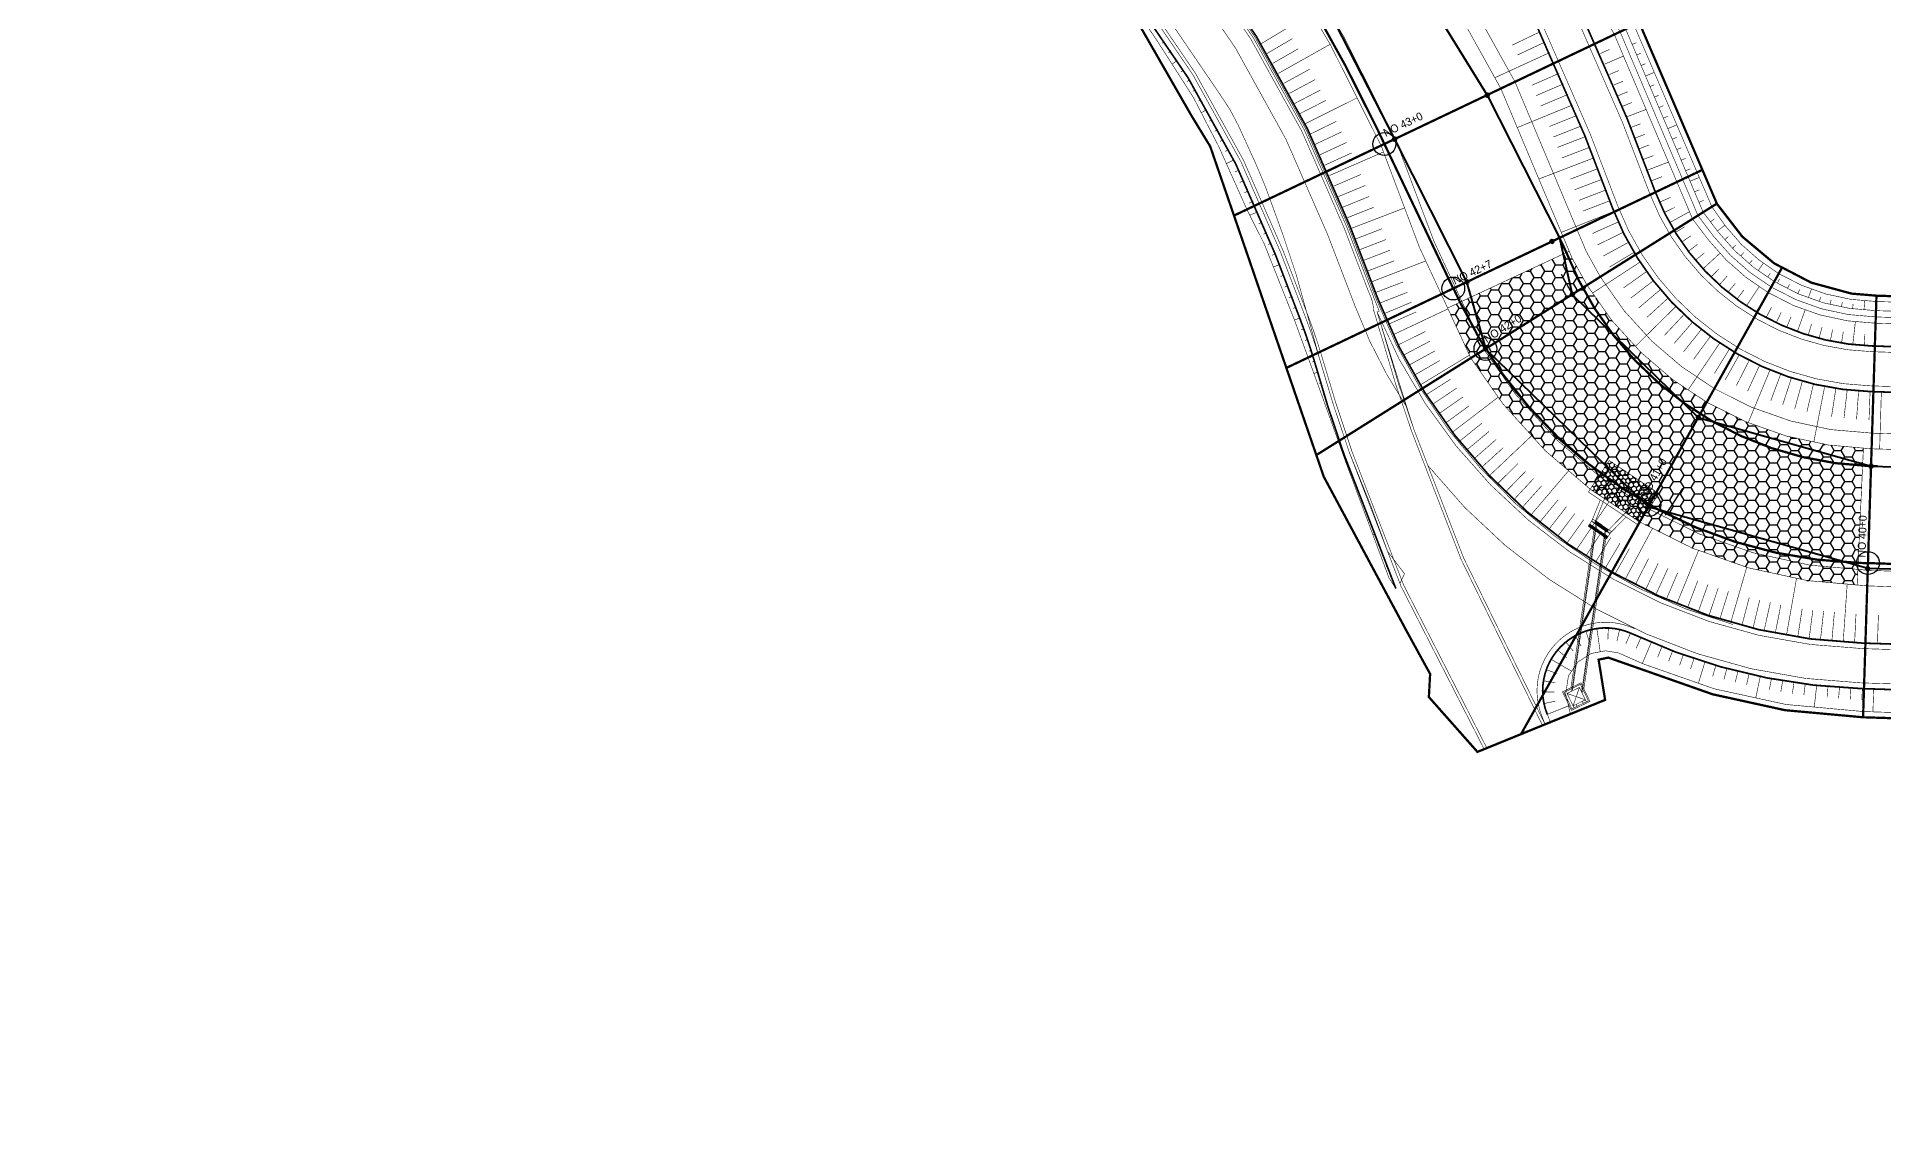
# Model space of a CAD drawing. Header units: millimetres. Extents: x -254 to 217267, y -7 to 401794.
# Drawn here: x 216832.8 to 216994.3, y 401469.6 to 401564.5 of the extents above; entities that cross this region are included whole.
import ezdxf
from ezdxf.enums import TextEntityAlignment as Align

# ---------------------------------------------------------------- set-up
doc = ezdxf.new("R2010")
doc.units = ezdxf.units.MM
doc.header["$PDMODE"] = 2
doc.header["$PDSIZE"] = 0.1
doc.linetypes.add('D_HIDDEN', pattern=[0.35, 0.2, -0.15])
doc.linetypes.add('HIDDEN', pattern=[9.525, 6.35, -3.175])
for name, color, linetype in [('#측점', 1, 'Continuous'), ('#측점라인', 1, 'Continuous'), ('#홍수방호벽', 1, 'Continuous'), ('0-DEGN-바닥보호공', 183, 'Continuous'), ('0-DEGN-제방상단', 1, 'Continuous'), ('0-DEGN-제방하단', 6, 'Continuous'), ('0-DEGN-하상보호공', 150, 'Continuous'), ('1-DEGN-배수계획', 4, 'Continuous'), ('1-블록기초 측점', 4, 'Continuous'), ('CC-DEGN-흄관', 3, 'Continuous'), ('CE-SLOP-FILL', 11, 'Continuous'), ('CS-CONC-MAJR', 5, 'Continuous')]:
    doc.layers.add(name, color=color, linetype=linetype)
doc.layers.add('0-DEGN-아스팔트덧씌우기포장', color=9, linetype='Continuous', true_color=0xade0a3)
doc.layers.add('0-DEGN-포장선', color=254, linetype='Continuous', true_color=0xccc5e2)
doc.styles.get("Standard").update_dxf_attribs({"font": ''})
doc.styles.get('Standard').set_extended_font_data('Dotum')
doc.linetypes.add('H-DICHU00R', pattern='A,1.1,[32,kosdic.shx,S=0.1,R=0,X=0,Y=0],-0.466667,["U",Standard,S=0.2,R=180,X=0,Y=0.1],-0.083333', length=1.65)

# ---------------------------------------------------------------- blocks, each defined once
blk = doc.blocks.new('lblock')
at = {"color": 3, "lineweight": 100}
for p, q in [((-1.24, 0.24), (-1.39, 0.24)), ((-1.24, 0.39), (-1.24, 0.09))]:
    blk.add_line(p, q, dxfattribs=at)
blk.add_circle((-1.24, 0.24), 0.15, dxfattribs=at)
blk = doc.blocks.new('leftblock')
at = {"lineweight": 100}
blk.add_blockref('lblock', (1.24, -0.24), dxfattribs=at)
blk = doc.blocks.new('rightblock')
at = {"color": 30, "lineweight": 100, "true_color": 0xf8991e}
for p, q in [((0, 0.15), (0, -0.15)), ((0, 0), (0.15, 0))]:
    blk.add_line(p, q, dxfattribs=at)
blk.add_circle((0, 0), 0.15, dxfattribs=at)

msp = doc.modelspace()

# ---------------------------------------------------------------- hatches: boundary and pattern name
at = {"layer": '0-DEGN-바닥보호공', "transparency": 33554687}
h = msp.add_hatch(dxfattribs=at)
h.set_pattern_fill('HONEY', color=256, scale=2, angle=95.3929)
h.set_pattern_definition([(95.392851073, (-152652.22414, 94365.17782), (-0.25079206392, 0.35299198387), [0.25, -0.5]), (215.392851073, (-152652.22414, 94365.17782), (-0.1803039934, -0.39368829036), [0.25, -0.5]), (155.392851073, (-152652.22414, 94365.17782), (-0.43109605732, -0.04069630649), [-0.5, 0.25])])
h.paths.add_polyline_path([(216973.01, 401522.09), (216974.67, 401524.59), (216970.32, 401527.47), (216968.66, 401524.97)])
at = {"layer": '0-DEGN-하상보호공', "linetype": 'Continuous'}
h = msp.add_hatch(dxfattribs=at)
h.set_pattern_fill('HONEY', color=256, scale=5)
h.set_pattern_definition([(0, (0, 0), (0.9375, 0.54126587737), [0.625, -1.25]), (120, (0, 0), (-0.9375, 0.54126587737), [0.625, -1.25]), (60, (0, 0), (2e-16, 1.0825317547), [-1.25, 0.625])])
h.paths.add_polyline_path([(216956.18, 401540.82), (216966.82, 401545.79), (216967.07, 401545.19), (216968.38, 401542.82), (216970.55, 401539.73), (216973.1, 401536.94), (216975.84, 401534.58), (216978.85, 401532.58), (216982.24, 401530.88), (216985.81, 401529.62), (216989.51, 401528.83), (216992.56, 401528.56), (216992.01, 401516.58), (216987.67, 401516.97), (216982.55, 401518.07), (216977.64, 401519.79), (216973.01, 401522.09), (216974.67, 401524.59), (216970.32, 401527.47), (216968.66, 401524.97), (216964.75, 401528.31), (216961.03, 401532.42), (216958.22, 401536.43)])
h.paths.add_polyline_path([(216968.66, 401524.97), (216970.32, 401527.47), (216974.67, 401524.59), (216973.01, 401522.09), (216972.99, 401522.1), (216968.68, 401524.95)], flags=17)
at = {"layer": 'CS-CONC-MAJR'}
h = msp.add_hatch(dxfattribs=at)
h.set_pattern_fill('ANSI31', color=161, scale=0.2, angle=101.5194)
h.set_pattern_definition([(146.5194, (216970.497625, 401521.247522), (-0.01379137, -0.0208518), [])])
h.paths.add_polyline_path([(216968.6, 401521.91), (216968.49, 401521.74), (216969.4, 401521.14), (216970.11, 401520.66), (216970.22, 401520.83), (216969.51, 401521.3)])
h.paths.add_polyline_path([(216969.12, 401522.19), (216969.03, 401521.98), (216970.12, 401521.26), (216970.28, 401521.42)])

# ---------------------------------------------------------------- linework, layer by layer
at = {"layer": '#측점라인', "color": 2, "linetype": 'Continuous', "lineweight": 30, "const_width": 0.2, "flags": 128}
for points in [[(216876.75, 401689.32), (216883.92, 401675.84), (216893.99, 401662.06), (216919.47, 401633.99), (216932.38, 401619.75), (216937.74, 401614.83), (216947.27, 401604.08), (216957.44, 401591.43), (216961.81, 401585.98), (216972.94, 401565.81), (216979.75, 401549.93), (216981.96, 401547.07), (216984.75, 401544.73), (216988, 401543.04), (216991.53, 401542.08), (216993.72, 401541.9), (217013.69, 401541.27)], [(217012.52, 401504.38), (216992.52, 401505.01), (216985.7, 401505.63), (216979.37, 401507.02), (216970.24, 401510.23), (216969.39, 401510.05), (216969.96, 401506.53), (216958.79, 401501.98), (216954.54, 401506.78), (216954.65, 401508.8), (216952.55, 401512.63), (216945.34, 401526.07), (216935.41, 401554.96), (216933.77, 401557.65), (216929.2, 401565.61)], [(216937.49, 401548.91), (216972.94, 401565.79)], [(216978.47, 401552.91), (216942.07, 401535.58)], [(216944.69, 401527.95), (216979.74, 401549.96)], [(216962.6, 401503.53), (216985.45, 401544.37)], [(216992.53, 401505.01), (216993.7, 401541.9)], [(217032.94, 401517.24), (216992.96, 401518.5)]]:
    msp.add_lwpolyline(points, dxfattribs=at)
for points in [[(216956.67, 401542.53), (216950.06, 401556.41, 0.031064), (216941.03, 401572.69)], [(216993.81, 401526.97), (216992.95, 401527, -0.299199), (216966.48, 401545.88), (216965.9, 401547.09)], [(216992.99, 401518.49), (216992.13, 401518.52, -0.28073), (216957.28, 401541.3), (216956.7, 401542.52)]]:
    msp.add_lwpolyline(points, format="xyb", dxfattribs=at)
at = {"layer": '#측점라인', "color": 2, "linetype": 'Continuous', "lineweight": 30}
for centre in [(216950.65, 401555.17), (216956.67, 401542.53), (216959.49, 401537.24), (216973.83, 401523.6), (216992.96, 401518.5)]:
    msp.add_circle(centre, 1, dxfattribs=at)
at = {"layer": '#홍수방호벽', "linetype": 'HIDDEN', "ltscale": 0.1, "const_width": 0.05, "flags": 128}
msp.add_lwpolyline([(216981.15, 401513.12, -0.23665), (216949.93, 401541.61), (216947.49, 401547.98, 0.092973), (216928.2, 401579.34), (216875.08, 401637.87, -0.069647), (216850.09, 401674.57, -0.069647)], format="xyb", dxfattribs=at)
at = {"lineweight": 40}
for points in [[(216860.17, 401685.09), (216869.8, 401667.9), (216871.35, 401665.44), (216881.06, 401652.32), (216893.97, 401637.85), (216903.37, 401627.48), (216908.02, 401623.6), (216921.46, 401608.78), (216935.08, 401593.77), (216937.07, 401591.37), (216948.52, 401577.48), (216959.65, 401559.45), (216965.96, 401546.96), (216967.09, 401542.01), (216978.11, 401531.25), (216993.23, 401526.98), (216997.23, 401526.86)], [(216996.94, 401517.9), (216992.94, 401518.02), (216973.73, 401523.43), (216959.54, 401537.19), (216957.87, 401543.1), (216951.55, 401555.6), (216942.37, 401573.54), (216931.42, 401586.74), (216929.54, 401589.09), (216916.09, 401603.91), (216902.61, 401618.69), (216899.2, 401623.69), (216889.79, 401634.06), (216876.53, 401648.92), (216866.48, 401662.6), (216864.87, 401665.13), (216855.65, 401682.9)]]:
    msp.add_lwpolyline(points, dxfattribs=at)
at = {"layer": '0-DEGN-바닥보호공', "transparency": 33554687, "const_width": 0.05}
msp.add_lwpolyline([(216973.01, 401522.09), (216974.67, 401524.59), (216970.32, 401527.47), (216968.66, 401524.97)], close=True, dxfattribs=at)
at = {"layer": '0-DEGN-아스팔트덧씌우기포장', "color": 0, "linetype": 'Continuous', "const_width": 0.05}
for points in [[(216839.51, 401695.5), (216849.15, 401675.7, 0.001834), (216849.66, 401674.64), (216849.62, 401674.62, 0.070039), (216874.78, 401637.61), (216927.91, 401579.07, -0.092973), (216947.12, 401547.84), (216949.29, 401542.18, -0.103188), (216949.71, 401540.61), (216949.71, 401540.61), (216950.13, 401539.24), (216950.11, 401539.24, -0.005263), (216950.46, 401538.12), (216951.63, 401534.17), (216952.32, 401532.14), (216953, 401530.12), (216957.36, 401518.83), (216964.48, 401504.3)], [(216959.61, 401502.32), (216952.33, 401516.58), (216947.82, 401528.25), (216946.4, 401532.51), (216945.19, 401536.54, 0.018906), (216943.97, 401540.14), (216941.8, 401545.8, 0.092973), (216923.69, 401575.24), (216900.48, 401600.81, 0.385831), (216892.12, 401601.62), (216890.94, 401600.75)]]:
    msp.add_lwpolyline(points, format="xyb", dxfattribs=at)
at = {"layer": '0-DEGN-아스팔트덧씌우기포장', "linetype": 'Continuous', "const_width": 0.05}
msp.add_lwpolyline([(216928.09, 401579.23, -0.092973), (216947.35, 401547.93), (216949.52, 401542.27, 0.007457), (216950.2, 401540.54), (216950.01, 401540.47), (216950.44, 401539.08), (216950.43, 401539.07, -0.004134), (216950.7, 401538.19), (216951.87, 401534.24), (216952.55, 401532.22), (216952.55, 401532.22), (216953.23, 401530.2), (216957.59, 401518.93), (216964.71, 401504.39), (216959.38, 401502.22), (216952.1, 401516.48), (216947.59, 401528.17), (216946.16, 401532.43), (216944.95, 401536.47, 0.018906), (216943.73, 401540.05), (216941.56, 401545.71, 0.092973), (216923.5, 401575.07)], format="xyb", dxfattribs=at)
at = {"layer": '0-DEGN-제방상단', "color": 3, "linetype": 'Continuous', "const_width": 0.15}
for points in [[(216875.19, 401699.81, 0.534579), (216870.68, 401691.85), (216873, 401687.25, 0.071944), (216894.44, 401655.45), (216947.57, 401596.91, -0.092973), (216971.91, 401557.34), (216974.35, 401550.98, 0.301969), (216993.3, 401537.5), (217040.5, 401536.01, -0.012453), (217044.18, 401535.8, 0.460428), (217050.11, 401541.69), (217049.86, 401545.11), (217049.07, 401554.24)], [(217116.71, 401392.56), (217115.88, 401393.55, -0.210591), (217111.29, 401409.01), (217111.41, 401409.92, 0.061603), (217111.52, 401438.15), (217107.66, 401470.37, 0.370717), (217040.37, 401532.01), (216993.17, 401533.51, -0.301969), (216970.62, 401549.54), (216968.18, 401555.91, 0.092973), (216944.61, 401594.22), (216891.48, 401652.76, -0.071883), (216869.41, 401685.49), (216864.7, 401694.83, 0.296181), (216859.58, 401697.84), (216857.33, 401697.6)], [(216964.9, 401505.26, -0.68193), (216972.33, 401512.31, 0.10193), (216992.35, 401507.52), (217039.55, 401506.02, -0.178944), (217067.83, 401494.54, -0.637223), (217064.84, 401485.03), (217061.42, 401484.57)]]:
    msp.add_lwpolyline(points, format="xyb", dxfattribs=at)
at = {"layer": '0-DEGN-제방상단', "color": 3, "ltscale": 0.1, "const_width": 0.15}
for points in [[(217087.17, 401393.73, -0.057052), (217086.62, 401391.52), (217082.65, 401380.8, 0.050522), (217081.64, 401376.9), (217079.14, 401360.7, 0.045495), (217078.91, 401357.07), (217080.04, 401318.13), (217078.91, 401357.07, -0.045495), (217079.14, 401360.7), (217081.64, 401376.9, -0.050522), (217082.65, 401380.8), (217086.62, 401391.52, 0.057052), (217087.17, 401393.73), (217089.59, 401412.68, 0.061603), (217089.68, 401435.51), (217085.82, 401467.73, 0.370717), (217039.68, 401510), (216992.47, 401511.5, -0.301969), (216950.07, 401541.65), (216947.63, 401548.01, 0.092973), (216928.31, 401579.42), (216875.19, 401637.95, -0.071883), (216849.6, 401675.9), (216840.03, 401695.54)], [(216899.92, 401600.3), (216923.13, 401574.73, -0.092973), (216941.1, 401545.53), (216943.26, 401539.89, -0.018906), (216944.48, 401536.31), (216945.68, 401532.28), (216947.12, 401528), (216951.65, 401516.27)]]:
    msp.add_lwpolyline(points, format="xyb", dxfattribs=at)
at = {"layer": '0-DEGN-제방상단', "color": 3, "linetype": 'Continuous', "const_width": 0.05}
for points in [[(216964.9, 401505.26), (216965.18, 401504.58)], [(216964.72, 401504.39), (216959.38, 401502.22)]]:
    msp.add_lwpolyline(points, dxfattribs=at)
at = {"layer": '0-DEGN-제방하단', "linetype": 'Continuous', "lineweight": 30, "const_width": 0.05}
for points in [[(217012.93, 401517.14), (216992.98, 401517.87), (216987.88, 401518.32), (216982.92, 401519.4), (216978.18, 401521.06), (216973.68, 401523.29), (216969.51, 401526.05), (216965.71, 401529.3), (216962.11, 401533.28), (216959.41, 401537.12), (216954.99, 401546.65), (216951.62, 401555.58), (216947.13, 401564.5), (216941.95, 401573.32), (216936.3, 401580.72), (216929.27, 401588.89), (216916.01, 401603.82), (216902.71, 401618.77), (216889.35, 401633.64), (216876.08, 401648.66), (216870.06, 401656.49), (216864.4, 401664.92), (216854.98, 401682.61), (216850.18, 401692.48, 0.215915)], [(217012.88, 401515.77), (216992.9, 401516.51), (216987.67, 401516.97), (216982.55, 401518.07), (216977.64, 401519.79), (216972.99, 401522.1), (216968.68, 401524.95), (216964.75, 401528.31), (216961.03, 401532.42), (216958.22, 401536.43), (216953.72, 401546.12), (216950.36, 401555.03), (216945.93, 401563.85), (216940.81, 401572.55), (216935.24, 401579.86), (216928.24, 401587.99), (216914.98, 401602.91), (216901.69, 401617.85), (216888.32, 401632.73), (216875.02, 401647.79), (216868.95, 401655.68), (216863.22, 401664.21), (216853.76, 401681.99), (216849.02, 401691.73, 0.209959)]]:
    msp.add_lwpolyline(points, format="xyb", dxfattribs=at)
for points in [[(217013.61, 401538.86), (216993.62, 401539.49), (216991.16, 401539.7), (216988.75, 401540.22), (216986.42, 401541.05), (216984.22, 401542.18), (216982.3, 401543.49), (216980.55, 401545.03), (216979.01, 401546.77), (216977.61, 401548.62), (216970.77, 401564.75), (216959.7, 401584.62), (216945.21, 401602.34), (216935.01, 401613.38), (216933.67, 401617.5), (216932.53, 401618.83), (216919.09, 401633.64), (216905.65, 401648.45), (216893.6, 401661.74), (216883.49, 401675.57), (216874.7, 401692.1)], [(217047.3, 401538.68), (217047.27, 401539), (217033.64, 401539.43), (217013.65, 401539.96), (216993.66, 401540.59), (216991.33, 401540.79), (216989.04, 401541.28), (216986.84, 401542.07), (216984.76, 401543.14), (216982.95, 401544.38), (216981.31, 401545.83), (216979.86, 401547.47), (216978.54, 401549.2), (216971.76, 401565.23), (216960.63, 401585.22), (216946.05, 401603.05), (216933.67, 401617.5)], [(217047.27, 401539), (217046.87, 401539.81), (217040.63, 401540.01), (217033.67, 401540.23), (217013.67, 401540.76), (216993.68, 401541.39), (216991.45, 401541.58), (216989.26, 401542.05), (216987.15, 401542.81), (216985.15, 401543.83), (216983.43, 401545.02), (216981.87, 401546.4), (216980.5, 401547.98), (216979.3, 401549.68), (216972.49, 401565.57), (216961.39, 401585.7), (216946.89, 401603.76), (216937.52, 401614.32), (216935.88, 401614.92)], [(216951.65, 401516.27), (216951.05, 401517.2), (216948.8, 401523.24), (216947.09, 401527.82), (216946.62, 401529.16), (216945.03, 401533.58), (216942.74, 401539.88), (216940.15, 401546.4), (216938.62, 401549.44), (216936.21, 401554.84), (216933.93, 401559.26), (216930.73, 401564.26), (216929.85, 401565.55), (216926.93, 401569.4), (216923.08, 401574.05), (216918.92, 401578.6), (216918.16, 401579.47), (216915.04, 401582.68), (216909.44, 401588.75), (216904.84, 401593.7), (216903.94, 401594.8), (216904.21, 401595.58)], [(216956.84, 401570.03), (216962.07, 401560.62), (216968.3, 401545.79), (216969.54, 401543.55), (216971.62, 401540.59), (216974.05, 401537.92), (216976.67, 401535.68), (216979.54, 401533.76), (216982.77, 401532.14), (216986.18, 401530.94), (216989.71, 401530.18), (216993.35, 401529.87), (217013.31, 401529.34)], [(217012.54, 401504.88), (216992.55, 401505.51), (216985.78, 401506.13), (216979.51, 401507.5), (216973.35, 401509.66), (216971.13, 401510.64), (216970, 401510.83), (216968.74, 401510.59), (216967.59, 401509.86), (216966.75, 401508.63), (216966.51, 401507.04), (216966.92, 401505.32), (216964.72, 401504.39)]]:
    msp.add_lwpolyline(points, dxfattribs=at)
at = {"layer": '0-DEGN-제방하단', "linetype": 'Continuous', "lineweight": 30, "ltscale": 3, "const_width": 0.05}
msp.add_lwpolyline([(216955.66, 401569.34), (216960.84, 401560.02), (216967.07, 401545.19), (216968.38, 401542.82), (216970.55, 401539.73), (216973.1, 401536.94), (216975.84, 401534.58), (216978.85, 401532.58), (216982.24, 401530.88), (216985.81, 401529.62), (216989.51, 401528.83), (216993.28, 401528.5), (217013.27, 401527.97)], dxfattribs=at)
at = {"layer": '0-DEGN-포장선', "const_width": 0.05, "flags": 128}
for points in [[(217152.2, 401364.48), (217143.67, 401368.59, -0.201789), (217130.16, 401380.32), (217128.77, 401382.92, 0.053561), (217125.95, 401387.08), (217118.55, 401395.81, -0.210591), (217114.77, 401408.57), (217114.88, 401409.47, 0.061603), (217115, 401438.56), (217111.14, 401470.78, 0.370717), (217040.49, 401535.51), (216993.28, 401537, -0.301969), (216973.88, 401550.8), (216971.44, 401557.16, 0.092973), (216947.2, 401596.57), (216894.07, 401655.11, -0.071936), (216872.55, 401687.03), (216866.41, 401699.23)], [(217152.2, 401364.48, -0.298866), (217127.51, 401378.91), (217126.12, 401381.51, 0.053561), (217123.67, 401385.14), (217116.26, 401393.87, -0.210591), (217111.79, 401408.95), (217111.91, 401409.85, 0.061603), (217112.02, 401438.2), (217108.16, 401470.42, 0.370717), (217040.39, 401532.51), (216993.18, 401534.01, -0.301969), (216971.08, 401549.72), (216968.64, 401556.09, 0.092973), (216944.98, 401594.56), (216891.85, 401653.1, -0.071891), (216869.86, 401685.71), (216863.25, 401698.84)], [(216959.38, 401502.22), (216952.1, 401516.48), (216947.59, 401528.17), (216946.16, 401532.43), (216944.95, 401536.47, 0.018906), (216943.73, 401540.05), (216941.56, 401545.71, 0.092973), (216923.5, 401575.07), (216870.38, 401633.61, -0.071868), (216843.75, 401673.08), (216834.08, 401692.94, 0.092072), (216832.78, 401694.7, 0.092072)], [(216952.61, 401532.14, -0.056798), (216948.11, 401540.92), (216945.67, 401547.28, 0.092973), (216926.76, 401578.02), (216873.64, 401636.56, -0.069647), (216848.34, 401673.71)], [(216952.61, 401532.14, -0.056798), (216948.11, 401540.92), (216945.67, 401547.28, 0.092973), (216926.76, 401578.02), (216873.64, 401636.56, -0.069647), (216848.34, 401673.71)], [(216950.2, 401540.54, -0.007457), (216949.52, 401542.27), (216947.35, 401547.93, 0.092973), (216928.09, 401579.23), (216874.97, 401637.77, -0.069647), (216849.95, 401674.51)], [(216950.2, 401540.54, -0.007457), (216949.52, 401542.27), (216947.35, 401547.93, 0.092973), (216928.09, 401579.23), (216874.97, 401637.77, -0.069647), (216849.95, 401674.51)], [(217079.53, 401318.34), (217078.41, 401357.08, -0.045495), (217078.65, 401360.79), (217081.14, 401376.99, -0.050522), (217082.18, 401380.99), (217086.16, 401391.71, 0.057052), (217086.67, 401393.81), (217089.09, 401412.76, 0.061603), (217089.18, 401435.47), (217085.32, 401467.69, 0.370717), (217039.66, 401509.52), (216992.46, 401511.02, -0.295673), (216950.01, 401540.47, -0.295673)], [(217076.5, 401319.33), (217075.42, 401356.99, -0.045495), (217075.68, 401361.25), (217078.18, 401377.45, -0.050522), (217079.37, 401382.04), (217083.34, 401392.76, 0.057052), (217083.7, 401394.19), (217086.12, 401413.14, 0.061603), (217086.2, 401435.11), (217082.35, 401467.34, 0.370717), (217039.57, 401506.52), (216992.36, 401508.02, -0.220096), (216954.46, 401527.03, -0.220096)], [(216972.54, 401512.76, 0.68193), (216964.44, 401505.07), (216964.71, 401504.39)]]:
    msp.add_lwpolyline(points, format="xyb", dxfattribs=at)
at = {"layer": '0-DEGN-포장선', "linetype": 'HIDDEN', "const_width": 0.05, "flags": 128}
msp.add_lwpolyline([(216981.15, 401513.12, -0.23665), (216949.93, 401541.61), (216947.49, 401547.98, 0.092973), (216928.2, 401579.34), (216875.08, 401637.87, -0.069647), (216850.09, 401674.57, -0.069647)], format="xyb", dxfattribs=at)
at = {"layer": '0-DEGN-포장선', "const_width": 0.05, "flags": 128}
for points in [[(216931.18, 401566.97), (216933.82, 401563.1), (216936.2, 401559.61), (216937.14, 401558.18), (216937.87, 401556.8), (216939.39, 401553.46), (216940.24, 401551.44), (216941.82, 401547.09), (216942.94, 401543.72), (216945.04, 401536.16), (216946.16, 401532.43), (216947.59, 401528.17), (216949.45, 401523.54), (216950.93, 401519.52), (216952.41, 401517.57), (216952.01, 401516.71)], [(216964.71, 401504.39), (216957.59, 401518.93), (216953.23, 401530.2), (216952.61, 401532.14)], [(216964.71, 401504.39), (216957.59, 401518.93), (216953.23, 401530.2), (216952.61, 401532.14)]]:
    msp.add_lwpolyline(points, dxfattribs=at)
at = {"layer": '0-DEGN-포장선', "linetype": 'Continuous', "const_width": 0.05}
for points in [[(216950.01, 401540.47), (216950.2, 401540.54)], [(216950.01, 401540.47), (216950.2, 401540.54)], [(216950.01, 401540.47), (216952.61, 401532.14), (216952.61, 401532.14)], [(216959.38, 401502.22), (216964.71, 401504.39)], [(216959.38, 401502.22), (216964.71, 401504.39)]]:
    msp.add_lwpolyline(points, dxfattribs=at)
at = {"layer": '0-DEGN-하상보호공', "linetype": 'Continuous'}
for p, q in [((216966.11, 401543.79), (216967.09, 401542.02)), ((216962.22, 401533.37), (216959.54, 401537.19)), ((216965.81, 401529.4), (216962.22, 401533.37)), ((216968.34, 401527.24), (216965.81, 401529.4)), ((216975.23, 401522.69), (216976.77, 401525.02))]:
    msp.add_line(p, q, dxfattribs=at)
at = {"layer": '0-DEGN-하상보호공', "linetype": 'Continuous', "const_width": 0.05}
for points in [[(216992.01, 401516.58), (216987.67, 401516.97), (216982.55, 401518.07), (216977.64, 401519.79), (216972.99, 401522.1), (216968.68, 401524.95), (216964.75, 401528.31), (216961.03, 401532.42), (216958.22, 401536.43), (216956.18, 401540.82), (216966.82, 401545.79), (216967.07, 401545.19), (216968.38, 401542.82), (216970.55, 401539.73), (216973.1, 401536.94), (216975.84, 401534.58), (216978.85, 401532.58), (216982.24, 401530.88), (216985.81, 401529.62), (216989.51, 401528.83), (216992.56, 401528.56)], [(216956.18, 401540.82), (216966.82, 401545.79), (216967.07, 401545.19), (216968.38, 401542.82), (216970.55, 401539.73), (216973.1, 401536.94), (216975.84, 401534.58), (216978.85, 401532.58), (216982.24, 401530.88), (216985.81, 401529.62), (216989.51, 401528.83), (216992.56, 401528.56), (216992.01, 401516.58), (216987.67, 401516.97), (216982.55, 401518.07), (216977.64, 401519.79), (216973.01, 401522.09), (216974.67, 401524.59), (216970.32, 401527.47), (216968.66, 401524.97), (216964.75, 401528.31), (216961.03, 401532.42), (216958.22, 401536.43)], [(216968.66, 401524.97), (216970.32, 401527.47), (216974.67, 401524.59), (216973.01, 401522.09), (216972.99, 401522.1), (216968.68, 401524.95)]]:
    msp.add_lwpolyline(points, close=True, dxfattribs=at)
at = {"layer": '1-DEGN-배수계획', "linetype": 'H-DICHU00R', "const_width": 0.05, "flags": 128}
msp.add_lwpolyline([(217044.05, 401538.55), (217033.62, 401538.88), (217013.63, 401539.41), (216993.66, 401540.04), (216991.24, 401540.25), (216988.9, 401540.75), (216986.64, 401541.56), (216984.51, 401542.65), (216982.64, 401543.93), (216980.94, 401545.42), (216979.43, 401547.12), (216978.09, 401548.9), (216971.27, 401564.99), (216960.16, 401584.93), (216945.62, 401602.7), (216936.35, 401613.23)], dxfattribs=at)
at = {"layer": '1-DEGN-배수계획', "linetype": 'D_HIDDEN', "const_width": 0.05}
msp.add_lwpolyline([(216967.02, 401505.61), (216966.23, 401507.23), (216967.84, 401508.02), (216968.63, 401506.4)], close=True, dxfattribs=at)
at = {"layer": '1-DEGN-배수계획', "const_width": 0.05}
for points in [[(216967.06, 401505.75), (216966.36, 401507.18), (216967.8, 401507.89), (216968.5, 401506.45)], [(216967.16, 401506.01), (216966.63, 401507.09), (216967.71, 401507.62), (216968.23, 401506.54)]]:
    msp.add_lwpolyline(points, close=True, dxfattribs=at)
for points in [[(216966.63, 401507.09), (216968.23, 401506.54)], [(216967.16, 401506.01), (216967.71, 401507.62)], [(216967.16, 401506.01), (216967.24, 401505.83)], [(216967.42, 401506.15), (216967.51, 401505.97)], [(216967.96, 401506.41), (216968.05, 401506.23)], [(216968.23, 401506.54), (216968.32, 401506.36)]]:
    msp.add_lwpolyline(points, dxfattribs=at)
at = {"layer": '1-블록기초 측점', "extrusion": (0, 0, -1)}
for p in [(216959.65, 401559.45), (216951.55, 401555.6), (216965.96, 401546.96), (216957.87, 401543.1), (216967.1, 401542.02), (216959.5, 401537.25), (216978.11, 401531.25), (216993.23, 401526.98), (216973.73, 401523.43), (216992.94, 401518.02)]:
    msp.add_point(p, dxfattribs=at)
at = {"layer": 'CC-DEGN-흄관', "ltscale": 0.5, "const_width": 0.05}
for points in [[(216968.99, 401521.41), (216966.97, 401507.59)], [(216969.16, 401521.89), (216967.03, 401507.29)], [(216970.02, 401521.32), (216967.95, 401507.13)], [(216970.03, 401520.72), (216968.1, 401507.49)]]:
    msp.add_lwpolyline(points, dxfattribs=at)
at = {"layer": 'CC-DEGN-흄관', "linetype": 'D_HIDDEN', "ltscale": 0.2, "const_width": 0.05}
for points in [[(216969.22, 401521.85), (216967.1, 401507.32)], [(216969.96, 401521.36), (216967.9, 401507.23)]]:
    msp.add_lwpolyline(points, dxfattribs=at)
at = {"layer": 'CE-SLOP-FILL', "linetype": 'Continuous', "const_width": 0.05}
for points in [[(216939.86, 401563.94), (216942.08, 401565.28)], [(216964.27, 401564.99), (216961.82, 401563.82)], [(216931.43, 401564.14), (216931.21, 401563.99)], [(216931.98, 401563.31), (216931.76, 401563.16)], [(216940.37, 401563.08), (216942.6, 401564.4)], [(216940.87, 401562.22), (216943.12, 401563.51)], [(216941.37, 401561.35), (216945.9, 401563.9)], [(216964.69, 401564.09), (216962.27, 401562.95)], [(216969.14, 401564), (216969.96, 401564.37)], [(216969.54, 401563.09), (216970.36, 401563.45)], [(216972.33, 401563.89), (216972.7, 401564.04)], [(216932.53, 401562.47), (216932.07, 401562.17)], [(216933.06, 401561.62), (216932.83, 401561.48)], [(216941.85, 401560.48), (216944.11, 401561.72)], [(216965.12, 401563.18), (216960.31, 401560.97)], [(216965.53, 401562.27), (216963.15, 401561.2)], [(216969.94, 401562.17), (216971.57, 401562.87)], [(216972.72, 401562.97), (216973.09, 401563.12)], [(216973.11, 401562.05), (216973.49, 401562.2)], [(216933.59, 401560.77), (216933.36, 401560.63)], [(216942.33, 401559.6), (216944.59, 401560.81)], [(216965.94, 401561.36), (216963.55, 401560.31)], [(216966.33, 401560.44), (216963.93, 401559.41)], [(216970.34, 401561.25), (216971.15, 401561.6)], [(216970.72, 401560.33), (216971.54, 401560.67)], [(216973.5, 401561.12), (216974.26, 401561.44)], [(216973.89, 401560.2), (216974.27, 401560.36)], [(216934.11, 401559.92), (216933.89, 401559.79)], [(216934.62, 401559.06), (216934.39, 401558.93)], [(216942.8, 401558.72), (216945.06, 401559.9)], [(216943.26, 401557.83), (216945.53, 401558.99)], [(216943.71, 401556.94), (216948.26, 401559.21)], [(216967.11, 401558.59), (216962.28, 401556.61)], [(216966.73, 401559.52), (216964.32, 401558.5)], [(216971.1, 401559.4), (216971.93, 401559.74)], [(216971.47, 401558.47), (216972.31, 401558.81)], [(216974.28, 401559.28), (216974.66, 401559.44)], [(216974.67, 401558.36), (216975.05, 401558.52)], [(216935.11, 401558.19), (216934.63, 401557.91)], [(216935.6, 401557.32), (216935.34, 401557.17)], [(216944.16, 401556.04), (216946.44, 401557.15)], [(216967.49, 401557.67), (216965.07, 401556.7)], [(216971.83, 401557.54), (216973.55, 401558.2)], [(216972.19, 401556.61), (216973.06, 401556.94)], [(216975.06, 401557.44), (216975.45, 401557.6)], [(216975.45, 401556.52), (216976.23, 401556.85)], [(216936.08, 401556.44), (216935.81, 401556.29)], [(216936.55, 401555.56), (216936.27, 401555.41)], [(216944.59, 401555.14), (216946.9, 401556.23)], [(216945.01, 401554.23), (216947.35, 401555.31)], [(216967.85, 401556.74), (216965.44, 401555.79)], [(216968.22, 401555.81), (216965.8, 401554.88)], [(216972.55, 401555.68), (216973.44, 401556.02)], [(216975.84, 401555.6), (216976.23, 401555.76)], [(216937.02, 401554.67), (216936.72, 401554.52)], [(216937.47, 401553.78), (216936.83, 401553.46)], [(216945.43, 401553.32), (216947.79, 401554.39)], [(216945.84, 401552.41), (216950.57, 401554.48)], [(216968.93, 401553.94), (216964.16, 401552.11)], [(216968.57, 401554.87), (216966.17, 401553.95)], [(216972.91, 401554.74), (216973.81, 401555.09)], [(216973.27, 401553.81), (216974.19, 401554.16)], [(216973.62, 401552.87), (216975.5, 401553.59)], [(216976.23, 401554.68), (216976.62, 401554.84)], [(216976.62, 401553.76), (216977.01, 401553.92)], [(216937.91, 401552.88), (216937.57, 401552.72)], [(216938.34, 401551.98), (216937.99, 401551.81)], [(216946.23, 401551.49), (216948.59, 401552.5)], [(216969.29, 401553), (216966.92, 401552.1)], [(216969.65, 401552.07), (216967.29, 401551.17)], [(216973.98, 401551.94), (216974.94, 401552.31)], [(216977.01, 401552.84), (216977.41, 401553)], [(216977.39, 401551.91), (216978.2, 401552.25)], [(216938.76, 401551.07), (216938.4, 401550.91)], [(216946.62, 401550.57), (216948.97, 401551.54)], [(216947, 401549.64), (216949.34, 401550.59)], [(216970.01, 401551.14), (216967.67, 401550.24)], [(216974.34, 401551.01), (216975.31, 401551.38)], [(216974.72, 401550.08), (216975.68, 401550.5)], [(216977.78, 401550.99), (216978.19, 401551.16)], [(216939.18, 401550.16), (216938.81, 401550)], [(216939.58, 401549.25), (216938.87, 401548.94)], [(216947.37, 401548.71), (216949.71, 401549.63)], [(216947.73, 401547.78), (216952.42, 401549.58)], [(216970.72, 401549.27), (216966.12, 401547.44)], [(216970.36, 401550.2), (216968.04, 401549.31)], [(216975.14, 401549.18), (216976.06, 401549.63)], [(216975.6, 401548.29), (216977.34, 401549.25)], [(216978.17, 401550.07), (216978.58, 401550.24)], [(216978.58, 401549.16), (216978.94, 401549.43)], [(216939.97, 401548.33), (216939.64, 401548.19)], [(216940.36, 401547.4), (216940.06, 401547.28)], [(216948.09, 401546.85), (216950.43, 401547.75)], [(216971.11, 401548.35), (216968.85, 401547.34)], [(216971.53, 401547.44), (216969.29, 401546.34)], [(216976.11, 401547.43), (216976.93, 401547.93)], [(216976.66, 401546.59), (216977.48, 401547.15)], [(216979.18, 401548.36), (216979.52, 401548.62)], [(216979.78, 401547.56), (216980.44, 401548.06)], [(216940.73, 401546.48), (216940.46, 401546.37)], [(216941.09, 401545.54), (216940.83, 401545.44)], [(216948.45, 401545.91), (216950.78, 401546.81)], [(216948.8, 401544.98), (216951.14, 401545.88)], [(216971.99, 401546.56), (216969.81, 401545.37)], [(216972.49, 401545.69), (216970.35, 401544.41)], [(216977.24, 401545.78), (216978.04, 401546.39)], [(216977.87, 401545), (216978.65, 401545.65)], [(216978.53, 401544.25), (216980.02, 401545.63)], [(216980.44, 401546.81), (216980.74, 401547.08)], [(216981.1, 401546.06), (216981.4, 401546.33)], [(216981.83, 401545.37), (216982.09, 401545.67)], [(216941.45, 401544.61), (216940.94, 401544.41)], [(216949.16, 401544.05), (216951.51, 401544.95)], [(216949.52, 401543.11), (216954.27, 401544.94)], [(216973.02, 401544.84), (216968.86, 401542.13)], [(216973.58, 401544.01), (216971.57, 401542.58)], [(216979.22, 401543.53), (216979.93, 401544.25)], [(216982.58, 401544.71), (216982.84, 401545.01)], [(216983.36, 401544.1), (216983.81, 401544.75)], [(216984.19, 401543.53), (216984.41, 401543.86)], [(216941.81, 401543.68), (216941.56, 401543.58)], [(216942.17, 401542.74), (216941.92, 401542.65)], [(216949.88, 401542.18), (216952.29, 401543.1)], [(216974.18, 401543.21), (216972.21, 401541.69)], [(216974.8, 401542.43), (216972.9, 401540.83)], [(216979.95, 401542.85), (216980.63, 401543.6)], [(216980.71, 401542.2), (216981.35, 401542.98)], [(216981.5, 401541.59), (216982.1, 401542.4)], [(216982.32, 401541.01), (216983.45, 401542.7)], [(216985.03, 401543), (216985.21, 401543.35)], [(216985.92, 401542.54), (216986.1, 401542.9)], [(216986.81, 401542.09), (216986.99, 401542.44)], [(216987.75, 401541.74), (216988.02, 401542.5)], [(216942.52, 401541.81), (216942.29, 401541.72)], [(216942.88, 401540.87), (216942.65, 401540.79)], [(216950.24, 401541.25), (216952.67, 401542.2)], [(216950.61, 401540.32), (216953.04, 401541.34)], [(216951.43, 401538.49), (216956.22, 401540.75)], [(216976.15, 401540.95), (216972.61, 401537.47)], [(216975.46, 401541.68), (216973.63, 401540.01)], [(216983.17, 401540.48), (216983.68, 401541.34)], [(216984.04, 401539.98), (216984.52, 401540.88)], [(216986.78, 401538.76), (216987.47, 401540.68)], [(216988.69, 401541.41), (216988.83, 401541.78)], [(216989.66, 401541.15), (216989.74, 401541.54)], [(216990.63, 401540.94), (216990.72, 401541.33)], [(216991.62, 401540.76), (216991.65, 401541.16)], [(216992.61, 401540.68), (216992.68, 401541.48)], [(216993.61, 401540.6), (216993.64, 401541)], [(216943.24, 401539.94), (216942.78, 401539.77)], [(216943.59, 401539), (216943.36, 401538.92)], [(216951.01, 401539.4), (216953.43, 401540.48)], [(216976.86, 401540.25), (216975.16, 401538.44)], [(216977.61, 401539.58), (216975.99, 401537.71)], [(216984.93, 401539.53), (216985.37, 401540.45)], [(216985.84, 401539.12), (216986.23, 401540.05)], [(216987.72, 401538.44), (216988.02, 401539.41)], [(216988.68, 401538.17), (216988.94, 401539.15)], [(216991.63, 401537.62), (216991.86, 401539.64)], [(216943.92, 401538.06), (216943.69, 401537.98)], [(216951.86, 401537.59), (216954.23, 401538.77)], [(216952.32, 401536.7), (216954.64, 401537.92)], [(216978.38, 401538.94), (216976.83, 401537)], [(216979.99, 401537.76), (216977.23, 401533.66)], [(216979.17, 401538.34), (216977.7, 401536.33)], [(216989.66, 401537.94), (216989.87, 401538.94)], [(216990.64, 401537.76), (216990.8, 401538.75)], [(216992.63, 401537.54), (216992.69, 401538.55)], [(216993.63, 401537.49), (216993.66, 401538.49)], [(216944.23, 401537.11), (216944.02, 401537.04)], [(216944.53, 401536.15), (216944.33, 401536.1)], [(216952.79, 401535.82), (216955.07, 401537.07)], [(216953.28, 401534.95), (216955.5, 401536.23)], [(216953.79, 401534.09), (216958.09, 401536.7)], [(216980.83, 401537.22), (216979.53, 401535.11)], [(216981.69, 401536.71), (216980.47, 401534.54)], [(216982.57, 401536.24), (216981.45, 401534.04)], [(216983.47, 401535.8), (216982.43, 401533.55)], [(216944.81, 401535.2), (216944.48, 401535.1)], [(216945.1, 401534.24), (216944.96, 401534.2)], [(216954.32, 401533.24), (216956.44, 401534.59)], [(216984.39, 401535.4), (216982.48, 401530.79)], [(216985.32, 401535.03), (216984.46, 401532.72)], [(216986.26, 401534.71), (216985.5, 401532.35)], [(216987.22, 401534.42), (216986.55, 401532.01)], [(216988.19, 401534.17), (216987.62, 401531.76)], [(216945.38, 401533.28), (216945.27, 401533.25)], [(216954.87, 401532.4), (216956.97, 401533.81)], [(216955.43, 401531.58), (216957.51, 401533.03)], [(216956.61, 401529.96), (216960.61, 401533.02)], [(216989.17, 401533.96), (216988.22, 401529.1)], [(216990.15, 401533.79), (216989.77, 401531.32)], [(216991.14, 401533.65), (216990.86, 401531.19)], [(216992.14, 401533.56), (216991.96, 401531.09)], [(216993.14, 401533.51), (216993.05, 401531.02)], [(216994.13, 401533.48), (216993.98, 401528.48)], [(216945.67, 401532.32), (216945.59, 401532.3)], [(216945.99, 401531.37), (216945.92, 401531.35)], [(216956.01, 401530.76), (216958.06, 401532.26)], [(216946.3, 401530.43), (216946.18, 401530.38)], [(216946.62, 401529.48), (216946.57, 401529.46)], [(216957.23, 401529.17), (216959.18, 401530.74)], [(216957.86, 401528.4), (216959.8, 401530.02)], [(216959.85, 401526.16), (216963.54, 401529.65)], [(216946.94, 401528.53), (216946.9, 401528.51)], [(216958.51, 401527.64), (216960.42, 401529.31)], [(216959.17, 401526.89), (216961.05, 401528.6)], [(216947.28, 401527.59), (216947.23, 401527.57)], [(216947.64, 401526.65), (216947.59, 401526.64)], [(216960.55, 401525.44), (216962.34, 401527.22)], [(216961.26, 401524.74), (216963, 401526.53)], [(216963.48, 401522.72), (216966.77, 401526.59)], [(216948, 401525.72), (216947.89, 401525.68)], [(216948.36, 401524.79), (216948.3, 401524.77)], [(216961.98, 401524.05), (216963.7, 401525.9)], [(216962.72, 401523.38), (216964.41, 401525.27)], [(216948.72, 401523.86), (216948.65, 401523.83)], [(216949.08, 401522.92), (216949.01, 401522.9)], [(216964.24, 401522.08), (216965.85, 401524.04)], [(216965.03, 401521.45), (216966.58, 401523.44)], [(216965.82, 401520.85), (216967.32, 401522.85)], [(216967.45, 401519.68), (216970.31, 401523.87)], [(216949.44, 401521.99), (216949.36, 401521.96)], [(216966.63, 401520.26), (216968.1, 401522.31)], [(216968.28, 401519.13), (216969.67, 401521.26)], [(216971.72, 401517.09), (216974.11, 401521.55)], [(216949.8, 401521.06), (216949.64, 401520.99)], [(216950.16, 401520.12), (216950.07, 401520.09)], [(216969.12, 401518.59), (216970.46, 401520.74)], [(216969.98, 401518.07), (216971.26, 401520.24)], [(216970.84, 401517.57), (216972.08, 401519.76)], [(216950.52, 401519.19), (216950.42, 401519.16)], [(216950.88, 401518.26), (216950.78, 401518.22)], [(216972.6, 401516.62), (216973.76, 401518.89)], [(216973.5, 401516.18), (216974.6, 401518.47)], [(216974.4, 401515.75), (216975.46, 401518.05)], [(216976.24, 401514.96), (216978.14, 401519.62)], [(216980.96, 401513.33), (216982.35, 401518.14)], [(216951.24, 401517.33), (216951.13, 401517.29)], [(216951.6, 401516.39), (216951.57, 401516.38)], [(216975.32, 401515.35), (216976.31, 401517.65)], [(216977.17, 401514.59), (216978.07, 401516.96)], [(216978.11, 401514.25), (216978.96, 401516.64)], [(216985.83, 401512.2), (216986.71, 401517.18)], [(216990.79, 401511.6), (216991.14, 401516.66)], [(216979.05, 401513.92), (216979.86, 401516.33)], [(216980, 401513.61), (216980.75, 401516.03)], [(216981.93, 401513.06), (216982.57, 401515.49)], [(216982.9, 401512.81), (216983.49, 401515.28)], [(216983.87, 401512.59), (216984.42, 401515.07)], [(216984.85, 401512.38), (216985.34, 401514.87)], [(216986.82, 401512.04), (216987.2, 401514.51)], [(216987.81, 401511.9), (216988.14, 401514.4)], [(216988.8, 401511.78), (216989.08, 401514.3)], [(216989.8, 401511.68), (216990.02, 401514.21)], [(216991.79, 401511.54), (216991.91, 401514.06)], [(216992.79, 401511.51), (216992.87, 401514.01)], [(216993.79, 401511.47), (216993.87, 401513.97)], [(216966.53, 401511.59), (216967.17, 401510.8)], [(216967.35, 401512.15), (216967.85, 401511.25)], [(216968.27, 401512.55), (216968.59, 401511.58)], [(216969.24, 401512.77), (216969.53, 401510.74)], [(216970.24, 401512.82), (216970.2, 401511.81)], [(216971.23, 401512.69), (216971, 401511.69)], [(216972.18, 401512.37), (216971.78, 401511.45)], [(216973.09, 401511.96), (216972.68, 401511.05)], [(216974, 401511.56), (216973.22, 401509.72)], [(216965.24, 401510.08), (216967.03, 401509.04)], [(216965.81, 401510.89), (216966.6, 401510.22)], [(216974.93, 401511.18), (216974.56, 401510.27)], [(216975.86, 401510.81), (216975.52, 401509.92)], [(216976.8, 401510.47), (216976.48, 401509.57)], [(216977.74, 401510.14), (216977.44, 401509.24)], [(216964.82, 401509.17), (216965.77, 401508.83)], [(216978.69, 401509.83), (216978.12, 401507.99)], [(216979.65, 401509.54), (216979.37, 401508.59)], [(216980.61, 401509.27), (216980.36, 401508.32)], [(216981.58, 401509.02), (216981.35, 401508.08)], [(216982.55, 401508.78), (216982.34, 401507.86)], [(216983.53, 401508.57), (216983.14, 401506.71)], [(216984.51, 401508.38), (216984.33, 401507.43)], [(216964.5, 401507.21), (216965.52, 401507.23)], [(216964.57, 401508.2), (216965.6, 401508.04)], [(216985.5, 401508.2), (216985.33, 401507.23)], [(216986.48, 401508.04), (216986.34, 401507.07)], [(216987.47, 401507.91), (216987.35, 401506.95)], [(216988.47, 401507.79), (216988.26, 401505.9)], [(216989.46, 401507.69), (216989.38, 401506.75)], [(216990.46, 401507.61), (216990.39, 401506.66)], [(216991.46, 401507.55), (216991.41, 401506.59)], [(216992.46, 401507.52), (216992.43, 401506.52)], [(216993.46, 401507.48), (216993.39, 401505.48)], [(216964.61, 401506.21), (216965.61, 401506.42)], [(216964.9, 401505.26), (216966.76, 401506.01)]]:
    msp.add_lwpolyline(points, dxfattribs=at)
at = {"layer": 'CS-CONC-MAJR', "ltscale": 1000, "const_width": 0.05}
for points in [[(216968.5, 401524.72), (216968.66, 401524.97)], [(216969.8, 401523.85), (216968.5, 401524.72)], [(216973.01, 401522.09), (216968.66, 401524.97)], [(216968.78, 401522.15), (216969.54, 401524.02)], [(216970.12, 401521.26), (216971.76, 401522.92)], [(216968.49, 401521.74), (216968.89, 401522.35)], [(216970.11, 401520.66), (216968.49, 401521.74)], [(216970.22, 401520.83), (216968.6, 401521.91)], [(216970.39, 401521.08), (216968.76, 401522.16)], [(216970.41, 401521.11), (216968.78, 401522.19)], [(216970.51, 401521.27), (216968.89, 401522.35)], [(216970.11, 401520.66), (216970.51, 401521.27)], [(216970.37, 401521.09), (216971.8, 401522.53)], [(216972.85, 401521.84), (216971.54, 401522.7)], [(216972.85, 401521.84), (216973.01, 401522.09)]]:
    msp.add_lwpolyline(points, dxfattribs=at)
at = {"layer": 'CS-CONC-MAJR', "linetype": 'HIDDEN', "ltscale": 1000, "const_width": 0.05}
for points in [[(216969.03, 401521.98), (216969.91, 401524.14)], [(216969.8, 401523.85), (216971.54, 401522.7)]]:
    msp.add_lwpolyline(points, dxfattribs=at)

# ---------------------------------------------------------------- block references
at = {"layer": '#측점', "lineweight": 100}
for p in [(216951.55, 401555.6), (216957.87, 401543.1), (216959.5, 401537.25), (216973.73, 401523.43), (216992.94, 401518.02)]:
    msp.add_blockref('leftblock', p, dxfattribs=at)
at = {"lineweight": 100}
for p in [(216959.65, 401559.45), (216965.31, 401546.65), (216967.09, 401542.02), (216978.11, 401531.25), (216993.23, 401526.98)]:
    msp.add_blockref('rightblock', p, dxfattribs=at)

# ---------------------------------------------------------------- texts
at = {"layer": '#측점', "color": 4, "linetype": 'Continuous'}
for s, rotation, p in [('NO 43+0', 25.4634, (216950.61, 401556.1)), ('NO 42+7', 25.3999, (216956.66, 401543.17)), ('NO 42+0', 32.1273, (216959.42, 401538.05)), ('NO 41+0', 60.7752, (216973.3, 401524.36)), ('NO 40+0', 88.1875, (216992.39, 401518.99))]:
    msp.add_text(s, height=0.7, rotation=rotation, dxfattribs=at).set_placement(p, align=Align.MIDDLE_LEFT)

doc.saveas('drawing.dxf')
